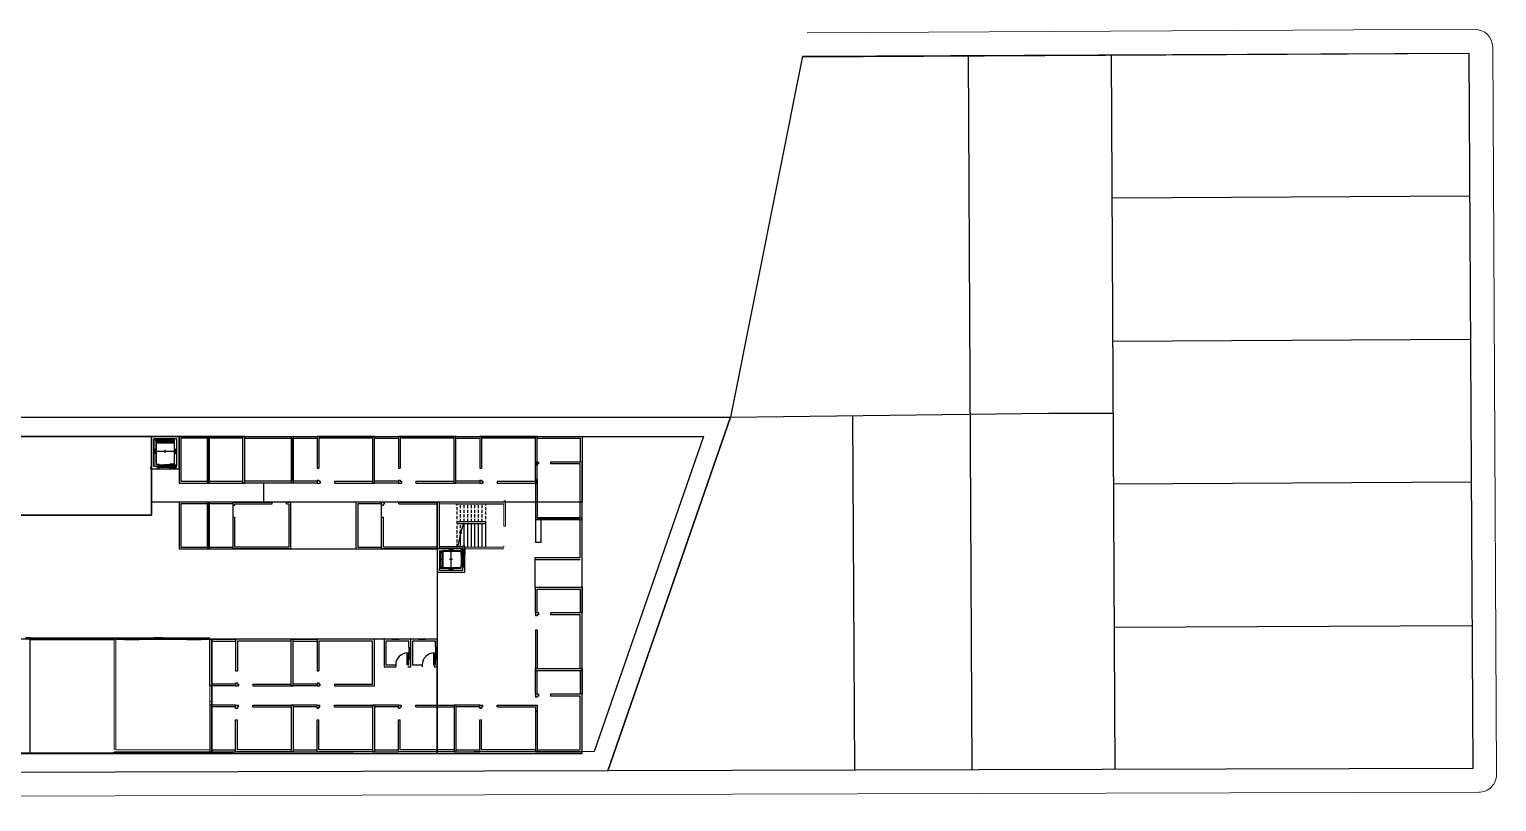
# Model space of a CAD drawing. Header units: centimetres. Extents: x 30244 to 739299, y -139216 to 99734.
# Drawn here: x 727037 to 739299, y 7909 to 14367 of the extents above; entities that cross this region are included whole.
import ezdxf

# ---------------------------------------------------------------- set-up
doc = ezdxf.new("R2010")
doc.units = ezdxf.units.CM
doc.header["$LTSCALE"] = 4
for name, pattern in [('DASHED2', [9.525, 6.35, -3.175]), ('HIDDEN', [9.525, 6.35, -3.175]), ('LTYPE_4', [112.5, 56.25, -56.25]), ('LTYPE_6', [168.75, 112.5, -28.125, 0, -28.125])]:
    doc.linetypes.add(name, pattern=pattern)
for name, color, linetype in [('0.1', 1, 'Continuous'), ('0.2', 2, 'Continuous'), ('0.4', 4, 'Continuous'), ('0.6', 6, 'Continuous'), ('02-CONT', 2, 'Continuous'), ('04', 254, 'Continuous'), ('08', 8, 'Continuous'), ('ALINHAMENTO', 3, 'Continuous'), ('LIMITE-L', 7, 'Continuous')]:
    doc.layers.add(name, color=color, linetype=linetype)
doc.layers.add('P-MEIOFIO', color=171, linetype='Continuous', lineweight=9)

# ---------------------------------------------------------------- blocks, each defined once
blk = doc.blocks.new('1_00e-flat-4')
at = {"color": 1}
blk.add_arc((28, -52), 100, 90, 180, dxfattribs=at)
at = {"layer": '02-CONT'}
blk.add_lwpolyline([(28, -52), (25, -52), (25, 48), (28, 48)], close=True, dxfattribs=at)

msp = doc.modelspace()

# ---------------------------------------------------------------- linework, layer by layer
at = {"color": 1}
msp.add_lwpolyline([(733497.122, 14136.8), (739066.904, 14167.171), (739099.51, 8187.414), (731876.549, 8167.669)], dxfattribs=at)
at = {"color": 1, "ltscale": 0.05}
msp.add_lwpolyline([(730665.919, 10236.654), (730641.758, 10161.166), (730650.949, 10153.357), (730630.928, 10159.756), (730639.027, 10152.621), (730616.265, 10036.413)], dxfattribs=at)
at = {"layer": '0.1', "linetype": 'HIDDEN'}
for p, q in [((730610.939, 10233.241), (730610.939, 10398.241)), ((730640.939, 10248.241), (730640.939, 10398.241)), ((730670.939, 10248.241), (730670.939, 10398.241)), ((730700.939, 10248.241), (730700.939, 10398.241)), ((730730.939, 10248.241), (730730.939, 10398.241)), ((730760.939, 10248.241), (730760.939, 10398.241)), ((730790.939, 10248.241), (730790.939, 10398.241)), ((730820.939, 10248.241), (730820.939, 10398.241)), ((730850.939, 10233.241), (730850.939, 10398.241)), ((730610.939, 10038.241), (730610.939, 10233.241)), ((730640.939, 10156.556), (730640.939, 10233.241))]:
    msp.add_line(p, q, dxfattribs=at)
at = {"layer": '0.1'}
for p, q in [((730850.939, 10248.241), (730610.939, 10248.241)), ((730850.939, 10233.241), (730610.939, 10233.241)), ((731265.939, 10268.566), (731265.939, 10077.391)), ((731310.939, 10268.566), (731310.939, 10077.391)), ((731310.939, 10077.391), (731265.939, 10077.391)), ((730675.939, 9869.774), (730675.939, 10021.774)), ((727833.439, 9279.809), (727953.439, 9279.809)), ((727833.439, 9264.809), (727953.439, 9264.809)), ((728003.439, 9279.809), (728303.439, 9279.809)), ((728303.439, 9264.809), (728003.439, 9264.809)), ((728353.439, 9279.809), (728473.439, 9279.809)), ((728353.439, 9264.809), (728473.439, 9264.809)), ((730208.939, 9202.066), (730208.939, 9102.066)), ((730223.939, 9102.066), (730223.939, 9202.066)), ((730430.939, 9202.066), (730430.939, 9102.066)), ((730445.939, 9102.066), (730445.939, 9202.066))]:
    msp.add_line(p, q, dxfattribs=at)
msp.add_lwpolyline([(728108.926, 10693.42), (728260.926, 10693.42)], dxfattribs=at)
at = {"layer": '0.2'}
for p, q in [((730670.939, 10038.241), (730670.939, 10233.241)), ((730700.939, 10038.241), (730700.939, 10233.241)), ((730730.939, 10038.241), (730730.939, 10233.241)), ((730760.939, 10038.241), (730760.939, 10233.241)), ((730790.939, 10038.241), (730790.939, 10233.241)), ((730820.939, 10038.241), (730820.939, 10233.241)), ((730850.939, 10038.241), (730850.939, 10233.241)), ((730640.939, 10038.241), (730640.939, 10156.556)), ((727833.439, 9273.809), (727953.439, 9273.809)), ((727833.439, 9270.809), (727953.439, 9270.809)), ((728353.439, 9273.809), (728473.439, 9273.809)), ((728353.439, 9270.809), (728473.439, 9270.809))]:
    msp.add_line(p, q, dxfattribs=at)
at = {"layer": '0.2', "linetype": 'DASHED2'}
for p, q in [((730214.939, 9202.066), (730214.939, 9102.066)), ((730217.939, 9102.066), (730217.939, 9202.066)), ((730436.939, 9202.066), (730436.939, 9102.066)), ((730439.939, 9102.066), (730439.939, 9202.066))]:
    msp.add_line(p, q, dxfattribs=at)
at = {"layer": '0.2'}
for points in [[(728003.439, 9269.809), (728078.439, 9269.809), (728078.439, 9274.809), (728003.439, 9274.809)], [(728078.439, 9274.809), (728153.439, 9274.809), (728153.439, 9279.809), (728078.439, 9279.809)], [(728228.439, 9274.809), (728153.439, 9274.809), (728153.439, 9279.809), (728228.439, 9279.809)], [(728303.439, 9269.809), (728228.439, 9269.809), (728228.439, 9274.809), (728303.439, 9274.809)]]:
    msp.add_lwpolyline(points, close=True, dxfattribs=at)
at = {"layer": '0.4'}
for p, q in [((728992.62, 10573.062), (728992.62, 10413.241)), ((728288.426, 10413.241), (728058.426, 10413.241)), ((729219.898, 10023.241), (729765.939, 10023.241)), ((730445.939, 10023.241), (730445.939, 9267.066)), ((731260.685, 9947.391), (731260.685, 9702.066)), ((727044.273, 9279.809), (727745.939, 9279.809)), ((727044.273, 9264.809), (727745.939, 9264.809)), ((729425.939, 9267.066), (728560.939, 9267.066)), ((728560.939, 9267.066), (728560.939, 9238.662)), ((730445.939, 9267.066), (729920.939, 9267.066))]:
    msp.add_line(p, q, dxfattribs=at)
for points in [[(728058.426, 10963.423), (726828.426, 10963.423), (726828.426, 10303.423), (728058.426, 10303.423)], [(728539.898, 10573.133), (728539.898, 10963.42), (728288.426, 10963.42), (728288.426, 10573.133)], [(728524.898, 10588.133), (728524.898, 10948.42), (728303.426, 10948.42), (728303.426, 10588.133)], [(728836.627, 10573.133), (728836.627, 10963.42), (728524.898, 10963.42), (728524.898, 10573.133)], [(728821.627, 10588.133), (728821.627, 10948.42), (728539.898, 10948.42), (728539.898, 10588.133)], [(728821.627, 10573.062), (728821.627, 10963.241), (729241.597, 10963.241), (729241.597, 10573.062)], [(728836.627, 10588.062), (728836.627, 10948.241), (729226.597, 10948.241), (729226.597, 10588.062)], [(728539.898, 10022.954), (728539.898, 10413.241), (728288.426, 10413.241), (728288.426, 10022.954)], [(728524.898, 10037.954), (728524.898, 10398.241), (728303.426, 10398.241), (728303.426, 10037.954)]]:
    msp.add_lwpolyline(points, close=True, dxfattribs=at)
at = {"layer": '0.6'}
for p, q in [((729441.597, 10698.241), (729456.597, 10698.241)), ((730121.597, 10698.241), (730136.597, 10698.241)), ((730801.597, 10698.241), (730816.597, 10698.241)), ((731281.018, 10723.241), (731266.018, 10723.241)), ((731291.018, 10748.241), (731291.018, 10733.241)), ((731391.018, 10748.241), (731391.018, 10733.241)), ((729441.597, 10598.241), (729456.597, 10598.241)), ((729466.597, 10588.241), (729466.597, 10573.241)), ((729586.597, 10588.241), (729586.597, 10573.241)), ((730121.597, 10598.241), (730136.597, 10598.241)), ((730146.597, 10588.241), (730146.597, 10573.241)), ((730266.597, 10588.241), (730266.597, 10573.241)), ((730801.597, 10598.241), (730816.597, 10598.241)), ((730826.597, 10588.241), (730826.597, 10573.241)), ((730946.597, 10588.241), (730946.597, 10573.241)), ((731281.018, 10603.241), (731266.018, 10603.241)), ((728739.898, 10388.241), (728754.898, 10388.241)), ((729066.858, 10398.241), (729066.858, 10413.241)), ((729186.858, 10398.241), (729186.858, 10413.241)), ((729980.939, 10388.241), (729995.939, 10388.241)), ((730005.939, 10398.241), (730005.939, 10413.241)), ((730125.939, 10398.241), (730125.939, 10413.241)), ((728739.898, 10288.241), (728754.898, 10288.241)), ((729980.939, 10288.241), (729995.939, 10288.241)), ((730660.939, 10024.274), (730480.939, 10024.274)), ((731280.939, 9462.066), (731265.939, 9462.066)), ((731290.939, 9487.066), (731290.939, 9472.066)), ((731390.939, 9487.066), (731390.939, 9472.066)), ((731280.939, 9342.066), (731265.939, 9342.066)), ((730430.939, 9202.066), (730445.939, 9202.066)), ((730208.939, 9102.066), (730223.939, 9102.066)), ((730430.939, 9102.066), (730445.939, 9102.066)), ((728760.939, 9002.066), (728775.939, 9002.066)), ((729440.939, 9002.066), (729455.939, 9002.066)), ((730098.939, 9052.066), (730098.939, 9037.066)), ((730320.939, 9052.066), (730320.939, 9037.066)), ((730420.939, 9052.066), (730420.939, 9037.066)), ((728760.939, 8902.066), (728775.939, 8902.066)), ((728785.939, 8892.066), (728785.939, 8877.066)), ((728905.939, 8892.066), (728905.939, 8877.066)), ((729440.939, 8902.066), (729455.939, 8902.066)), ((729465.939, 8892.066), (729465.939, 8877.066)), ((729585.939, 8892.066), (729585.939, 8877.066)), ((728785.939, 8702.066), (728785.939, 8717.066)), ((728905.939, 8702.066), (728905.939, 8717.066)), ((729465.939, 8702.066), (729465.939, 8717.066)), ((729585.939, 8702.066), (729585.939, 8717.066)), ((730145.939, 8702.066), (730145.939, 8717.066)), ((730265.939, 8702.066), (730265.939, 8717.066)), ((730825.939, 8702.066), (730825.939, 8717.066)), ((730945.939, 8702.066), (730945.939, 8717.066)), ((731280.939, 8782.066), (731265.939, 8782.066)), ((731290.939, 8807.066), (731290.939, 8792.066)), ((731390.939, 8807.066), (731390.939, 8792.066)), ((728760.939, 8692.066), (728775.939, 8692.066)), ((728760.939, 8592.066), (728775.939, 8592.066)), ((729440.939, 8692.066), (729455.939, 8692.066)), ((729440.939, 8592.066), (729455.939, 8592.066)), ((730120.939, 8692.066), (730135.939, 8692.066)), ((730120.939, 8592.066), (730135.939, 8592.066)), ((730800.939, 8692.066), (730815.939, 8692.066)), ((730800.939, 8592.066), (730815.939, 8592.066)), ((731280.939, 8662.066), (731265.939, 8662.066))]:
    msp.add_line(p, q, dxfattribs=at)
at = {"layer": '0.6', "lineweight": 9}
for p, q in [((731000.939, 10423.241), (731015.939, 10423.241)), ((731000.939, 10213.241), (731015.939, 10213.241)), ((730660.939, 10049.274), (730675.939, 10049.274)), ((727833.439, 9264.809), (727833.439, 9279.809)), ((727953.439, 9264.809), (727953.439, 9279.809)), ((728003.439, 9264.809), (728003.439, 9279.809)), ((728303.439, 9264.809), (728303.439, 9279.809)), ((728353.439, 9264.809), (728353.439, 9279.809)), ((728473.439, 9264.809), (728473.439, 9279.809)), ((728560.939, 8747.102), (728545.939, 8747.102)), ((728560.939, 8747.102), (728545.939, 8747.102))]:
    msp.add_line(p, q, dxfattribs=at)
at = {"layer": '0.6'}
for points in [[(728050.926, 10713.42), (728058.426, 10713.42), (728058.426, 10943.42)], [(728260.926, 10693.42), (728288.426, 10693.42), (728288.426, 10963.42), (728058.426, 10963.42)], [(728078.426, 10713.42), (728078.426, 10943.42)], [(728268.426, 10943.42), (728078.426, 10943.42), (728078.426, 10713.42), (728108.926, 10713.42)], [(728260.926, 10713.42), (728268.426, 10713.42), (728268.426, 10943.42)], [(729441.597, 10573.241), (729226.597, 10573.241), (729226.597, 10963.241), (729441.597, 10963.241)], [(729441.597, 10588.241), (729241.597, 10588.241), (729241.597, 10948.241), (729441.597, 10948.241)], [(729586.597, 10573.241), (729921.597, 10573.241), (729921.597, 10963.241), (729441.597, 10963.241), (729441.597, 10698.241)], [(729586.597, 10588.241), (729906.597, 10588.241), (729906.597, 10948.241), (729456.597, 10948.241), (729456.597, 10698.241)], [(730121.597, 10573.241), (729906.597, 10573.241), (729906.597, 10963.241), (730121.597, 10963.241)], [(730121.597, 10588.241), (729921.597, 10588.241), (729921.597, 10948.241), (730121.597, 10948.241)], [(730266.597, 10573.241), (730601.597, 10573.241), (730601.597, 10963.241), (730121.597, 10963.241), (730121.597, 10698.241)], [(730266.597, 10588.241), (730586.597, 10588.241), (730586.597, 10948.241), (730136.597, 10948.241), (730136.597, 10698.241)], [(730801.597, 10573.241), (730586.597, 10573.241), (730586.597, 10963.241), (730801.597, 10963.241)], [(730801.597, 10588.241), (730601.597, 10588.241), (730601.597, 10948.241), (730801.597, 10948.241)], [(730946.597, 10573.241), (731281.597, 10573.241), (731281.597, 10963.241), (730801.597, 10963.241), (730801.597, 10698.241)], [(730946.597, 10588.241), (731266.597, 10588.241), (731266.597, 10948.241), (730816.597, 10948.241), (730816.597, 10698.241)], [(731266.018, 10748.241), (731266.018, 10963.241), (731656.018, 10963.241), (731656.018, 10748.241)], [(731281.018, 10748.241), (731281.018, 10948.241), (731641.018, 10948.241), (731641.018, 10748.241)], [(728050.926, 10693.42), (728078.426, 10693.42)], [(728058.426, 10693.42), (728108.926, 10693.42)], [(731291.018, 10748.241), (731266.018, 10748.241), (731266.018, 10723.241)], [(731266.018, 10603.241), (731266.018, 10268.241), (731656.018, 10268.241), (731656.018, 10748.241), (731391.018, 10748.241)], [(731291.018, 10733.241), (731281.018, 10733.241), (731281.018, 10723.241)], [(731281.018, 10603.241), (731281.018, 10283.241), (731641.018, 10283.241), (731641.018, 10733.241), (731391.018, 10733.241)], [(729441.597, 10598.241), (729441.597, 10573.241), (729466.597, 10573.241)], [(729456.597, 10598.241), (729456.597, 10588.241), (729466.597, 10588.241)], [(730121.597, 10598.241), (730121.597, 10573.241), (730146.597, 10573.241)], [(730136.597, 10598.241), (730136.597, 10588.241), (730146.597, 10588.241)], [(730801.597, 10598.241), (730801.597, 10573.241), (730826.597, 10573.241)], [(730816.597, 10598.241), (730816.597, 10588.241), (730826.597, 10588.241)], [(731015.939, 10398.241), (731015.939, 10423.241)], [(728739.898, 10413.241), (728524.898, 10413.241), (728524.898, 10023.241), (728739.898, 10023.241)], [(728739.898, 10398.241), (728539.898, 10398.241), (728539.898, 10038.241), (728739.898, 10038.241)], [(728739.898, 10388.241), (728739.898, 10413.241), (729066.858, 10413.241)], [(729186.858, 10413.241), (729219.898, 10413.241), (729219.898, 10023.241), (728739.898, 10023.241), (728739.898, 10388.241)], [(728754.898, 10388.241), (728754.898, 10398.241), (729066.858, 10398.241)], [(729186.858, 10398.241), (729204.898, 10398.241), (729204.898, 10038.241), (728754.898, 10038.241), (728754.898, 10288.241)], [(729980.939, 10413.241), (729765.939, 10413.241), (729765.939, 10023.241), (729980.939, 10023.241)], [(729980.939, 10398.241), (729780.939, 10398.241), (729780.939, 10038.241), (729980.939, 10038.241)], [(729980.939, 10388.241), (729980.939, 10413.241), (730005.939, 10413.241)], [(730125.939, 10413.241), (730460.939, 10413.241), (730460.939, 10023.241), (729980.939, 10023.241), (729980.939, 10388.241)], [(729995.939, 10388.241), (729995.939, 10398.241), (730005.939, 10398.241)], [(730125.939, 10398.241), (730445.939, 10398.241), (730445.939, 10038.241), (729995.939, 10038.241), (729995.939, 10288.241)], [(730598.939, 10398.241), (731000.939, 10398.241)], [(731655.888, 9844.529), (731655.888, 10283.241), (731265.939, 10283.866)], [(731265.939, 10283.542), (731265.939, 10268.542)], [(731640.888, 9947.09), (731640.888, 10268.265), (731265.939, 10268.866)], [(731437.939, 10268.542), (731265.939, 10268.542)], [(731480.939, 10283.542), (731280.939, 10283.542)], [(731655.888, 10283.241), (731495.939, 10283.542)], [(731655.888, 8327.066), (731655.888, 10055.436), (731653.888, 10055.436)], [(730660.939, 10039.274), (730460.939, 10039.274)], [(730660.939, 10021.774), (730660.939, 10024.274), (730460.939, 10024.274)], [(730500.539, 10024.274), (730505.539, 10024.274)], [(730675.939, 10021.774), (730675.939, 10039.274)], [(731640.864, 9932.09), (731260.661, 9932.391)], [(731640.888, 9947.09), (731260.685, 9947.391)], [(730445.939, 9829.274), (730675.939, 9829.274), (730675.939, 9869.774)], [(730460.939, 9863.874), (730460.939, 9844.274), (730660.939, 9844.274), (730660.939, 9869.774)], [(731265.939, 9487.066), (731265.939, 9702.066), (731655.939, 9702.066), (731655.939, 9487.066)], [(731280.939, 9487.066), (731280.939, 9687.066), (731640.939, 9687.066), (731640.939, 9487.066)], [(731290.939, 9487.066), (731265.939, 9487.066), (731265.939, 9462.066)], [(731265.939, 9342.066), (731265.939, 9007.066), (731655.939, 9007.066), (731655.939, 9487.066), (731390.939, 9487.066)], [(731290.939, 9472.066), (731280.939, 9472.066), (731280.939, 9462.066)], [(731280.939, 9342.066), (731280.939, 9022.066), (731640.939, 9022.066), (731640.939, 9472.066), (731390.939, 9472.066)], [(725881.84, 8314.132), (727044.742, 8314.132), (727044.273, 9279.809), (727004.273, 9279.809)], [(728760.939, 8877.066), (728545.939, 8877.066), (728545.939, 9267.066), (728760.939, 9267.066)], [(728760.939, 8892.066), (728560.939, 8892.066), (728560.939, 9252.066), (728760.939, 9252.066)], [(728905.939, 8877.066), (729240.939, 8877.066), (729240.939, 9267.066), (728760.939, 9267.066), (728760.939, 9002.066)], [(728905.939, 8892.066), (729225.939, 8892.066), (729225.939, 9252.066), (728775.939, 9252.066), (728775.939, 9002.066)], [(729440.939, 8877.066), (729225.939, 8877.066), (729225.939, 9267.066), (729440.939, 9267.066)], [(729440.939, 8892.066), (729240.939, 8892.066), (729240.939, 9252.066), (729440.939, 9252.066)], [(729585.939, 8877.066), (729920.939, 8877.066), (729920.939, 9267.066), (729440.939, 9267.066), (729440.939, 9002.066)], [(729585.939, 8892.066), (729905.939, 8892.066), (729905.939, 9252.066), (729455.939, 9252.066), (729455.939, 9002.066)], [(730223.939, 9267.066), (730001.939, 9267.066), (730001.939, 9037.066), (730098.939, 9037.066)], [(730223.939, 9202.066), (730223.939, 9267.066), (730001.939, 9267.066)], [(730208.939, 9202.066), (730208.939, 9252.066), (730016.939, 9252.066), (730016.939, 9052.066), (730098.939, 9052.066)], [(730065.786, 9267.066), (730127.286, 9267.066)], [(730445.939, 9202.066), (730445.939, 9267.066), (730223.939, 9267.066)], [(730430.939, 9202.066), (730430.939, 9252.066), (730238.939, 9252.066), (730238.939, 9052.066), (730320.939, 9052.066)], [(730287.786, 9267.066), (730349.286, 9267.066)], [(730198.939, 9052.066), (730208.939, 9052.066), (730208.939, 9102.066)], [(730198.939, 9037.066), (730223.939, 9037.066), (730223.939, 9102.066)], [(730420.939, 9052.066), (730430.939, 9052.066), (730430.939, 9102.066)], [(730420.939, 9037.066), (730445.939, 9037.066), (730445.939, 9102.066)], [(731265.939, 9022.367), (731265.939, 9007.367)], [(731265.939, 8807.066), (731265.939, 9022.066), (731655.939, 9022.066), (731655.939, 8807.066)], [(731280.939, 8807.066), (731280.939, 9007.066), (731640.939, 9007.066), (731640.939, 8807.066)], [(728760.939, 8902.066), (728760.939, 8877.066), (728785.939, 8877.066)], [(728775.939, 8902.066), (728775.939, 8892.066), (728785.939, 8892.066)], [(729440.939, 8902.066), (729440.939, 8877.066), (729465.939, 8877.066)], [(729455.939, 8902.066), (729455.939, 8892.066), (729465.939, 8892.066)], [(728760.939, 8717.066), (728545.939, 8717.066), (728545.939, 8327.066), (728760.939, 8327.066)], [(728760.939, 8692.066), (728760.939, 8717.066), (728785.939, 8717.066)], [(728905.939, 8717.066), (729240.939, 8717.066), (729240.939, 8327.066), (728760.939, 8327.066), (728760.939, 8592.066)], [(729440.939, 8717.066), (729225.939, 8717.066), (729225.939, 8327.066), (729440.939, 8327.066)], [(729440.939, 8692.066), (729440.939, 8717.066), (729465.939, 8717.066)], [(729585.939, 8717.066), (729920.939, 8717.066), (729920.939, 8327.066), (729440.939, 8327.066), (729440.939, 8592.066)], [(730120.939, 8717.066), (729905.939, 8717.066), (729905.939, 8327.066), (730120.939, 8327.066)], [(730120.939, 8692.066), (730120.939, 8717.066), (730145.939, 8717.066)], [(730265.939, 8717.066), (730600.939, 8717.066), (730600.939, 8327.066), (730120.939, 8327.066), (730120.939, 8592.066)], [(730800.939, 8717.066), (730585.939, 8717.066), (730585.939, 8327.066), (730800.939, 8327.066)], [(730800.939, 8692.066), (730800.939, 8717.066), (730825.939, 8717.066)], [(730945.939, 8717.066), (731280.939, 8717.066), (731280.939, 8327.066), (730800.939, 8327.066), (730800.939, 8592.066)], [(731290.939, 8807.066), (731265.939, 8807.066), (731265.939, 8782.066)], [(731265.939, 8662.066), (731265.939, 8327.066), (731655.939, 8327.066), (731655.939, 8807.066), (731390.939, 8807.066)], [(731290.939, 8792.066), (731280.939, 8792.066), (731280.939, 8782.066)], [(731280.939, 8662.066), (731280.939, 8342.066), (731640.939, 8342.066), (731640.939, 8792.066), (731390.939, 8792.066)], [(728760.939, 8702.066), (728560.939, 8702.066), (728560.939, 8342.066), (728760.939, 8342.066)], [(728775.939, 8692.066), (728775.939, 8702.066), (728785.939, 8702.066)], [(728905.939, 8702.066), (729225.939, 8702.066), (729225.939, 8342.066), (728775.939, 8342.066), (728775.939, 8592.066)], [(729440.939, 8702.066), (729240.939, 8702.066), (729240.939, 8342.066), (729440.939, 8342.066)], [(729455.939, 8692.066), (729455.939, 8702.066), (729465.939, 8702.066)], [(729585.939, 8702.066), (729905.939, 8702.066), (729905.939, 8342.066), (729455.939, 8342.066), (729455.939, 8592.066)], [(730120.939, 8702.066), (729920.939, 8702.066), (729920.939, 8342.066), (730120.939, 8342.066)], [(730135.939, 8692.066), (730135.939, 8702.066), (730145.939, 8702.066)], [(730265.939, 8702.066), (730585.939, 8702.066), (730585.939, 8342.066), (730135.939, 8342.066), (730135.939, 8592.066)], [(730800.939, 8702.066), (730600.939, 8702.066), (730600.939, 8342.066), (730800.939, 8342.066)], [(730815.939, 8692.066), (730815.939, 8702.066), (730825.939, 8702.066)], [(730945.939, 8702.066), (731265.939, 8702.066), (731265.939, 8342.066), (730815.939, 8342.066), (730815.939, 8592.066)]]:
    msp.add_lwpolyline(points, dxfattribs=at)
at = {"layer": '0.6', "lineweight": 9}
for points in [[(730598.939, 10413.241), (730445.939, 10413.241), (730445.939, 10023.241), (731000.939, 10023.241)], [(730598.939, 10398.241), (730460.939, 10398.241), (730460.939, 10038.241), (731000.939, 10038.241), (731000.939, 10048.241)], [(731000.939, 10413.241), (730613.939, 10413.241)], [(731000.939, 10213.241), (731000.939, 10398.241)], [(731015.939, 10213.241), (731015.939, 10413.241)], [(730480.939, 10024.274), (730660.939, 10024.274)], [(730675.939, 10024.274), (730675.939, 10049.274)], [(727760.939, 9279.809), (727745.939, 9279.809)], [(727745.939, 9279.809), (727745.939, 8342.104)], [(727833.439, 9279.809), (727745.939, 9279.809)], [(727760.939, 8342.104), (727760.939, 9264.809)], [(727833.439, 9264.809), (727760.939, 9264.809), (727760.939, 8342.104), (728545.939, 8342.104), (728545.939, 8747.102)], [(728003.439, 9279.809), (727953.439, 9279.809)], [(728003.439, 9264.809), (727953.439, 9264.809)], [(728353.439, 9279.809), (728303.439, 9279.809)], [(728353.439, 9264.809), (728303.439, 9264.809)], [(728545.939, 9279.809), (728473.439, 9279.809)], [(728545.939, 8747.102), (728545.939, 9264.809), (728473.439, 9264.809)], [(728560.939, 8747.102), (728560.939, 8877.066)], [(728560.939, 8717.104), (728560.939, 8746.104), (728560.939, 8747.102)], [(728560.939, 8327.104), (728560.939, 8702.104)], [(727745.939, 8327.104), (728560.939, 8327.104)], [(728545.939, 8327.104), (728560.939, 8327.104)]]:
    msp.add_lwpolyline(points, dxfattribs=at)
at = {"layer": '04'}
for points in [[(733498.095, 14141.672), (739066.904, 14167.171), (739099.51, 8187.414), (731870.285, 8167.652), (732895.307, 11123.42)], [(733498.095, 14141.672), (732895.307, 11123.42), (735554.943, 11158.054), (736093.328, 11158.054)], [(734883.901, 14148.018), (734913.624, 8175.971)], [(736076.978, 14153.48), (736109.587, 8179.241)], [(739073.425, 12971.219), (736083.52, 12954.899)], [(736090.041, 11758.965), (739079.946, 11775.268)], [(733935.024, 8173.296), (733918.852, 11139.293)], [(728058.426, 10943.42), (728058.426, 10713.42)], [(739086.467, 10579.317), (736096.576, 10562.997)], [(736103.097, 9367.063), (739092.989, 9383.366)]]:
    msp.add_lwpolyline(points, dxfattribs=at)
at = {"layer": '08', "color": 253, "linetype": 'LTYPE_6'}
for p, q in [((728089.149, 10927.42), (728252.325, 10927.42)), ((728173.426, 10938.473), (728173.426, 10915.537)), ((728078.426, 10838.42), (728267.455, 10838.42)), ((728173.426, 10825.628), (728173.426, 10850.858)), ((730465.885, 9934.274), (730488.821, 9934.274)), ((730476.939, 9854.997), (730476.939, 10008.173)), ((730573.784, 9934.274), (730548.554, 9934.274)), ((730560.993, 9844.274), (730560.993, 10023.303))]:
    msp.add_line(p, q, dxfattribs=at)
at = {"layer": '08', "color": 253}
for p, q in [((728093.026, 10920.17), (728093.026, 10943.42)), ((728098.026, 10920.17), (728093.026, 10920.17)), ((728095.426, 10913.42), (728095.426, 10728.42)), ((728251.426, 10913.42), (728095.426, 10913.42)), ((728098.026, 10930.67), (728098.026, 10943.42)), ((728098.426, 10930.27), (728098.026, 10930.67)), ((728098.026, 10930.67), (728098.026, 10924.17)), ((728098.426, 10924.57), (728098.026, 10924.17)), ((728098.026, 10924.17), (728098.026, 10920.17)), ((728098.426, 10930.27), (728098.426, 10927.62)), ((728099.726, 10927.62), (728098.426, 10927.62)), ((728098.426, 10927.22), (728098.426, 10924.57)), ((728099.726, 10927.22), (728098.426, 10927.22)), ((728099.726, 10927.62), (728099.926, 10927.82)), ((728099.926, 10927.02), (728099.726, 10927.22)), ((728103.426, 10927.82), (728099.926, 10927.82)), ((728103.426, 10927.02), (728099.926, 10927.02)), ((728103.426, 10927.82), (728103.426, 10927.02)), ((728105.426, 10936.42), (728236.426, 10936.42)), ((728105.426, 10918.42), (728105.426, 10936.42)), ((728236.426, 10918.42), (728105.426, 10918.42)), ((728236.426, 10936.42), (728236.426, 10918.42)), ((728238.426, 10927.82), (728241.926, 10927.82)), ((728238.426, 10927.02), (728238.426, 10927.82)), ((728238.426, 10927.02), (728241.926, 10927.02)), ((728241.926, 10927.82), (728242.126, 10927.62)), ((728242.126, 10927.22), (728241.926, 10927.02)), ((728242.126, 10927.62), (728243.426, 10927.62)), ((728242.126, 10927.22), (728243.426, 10927.22)), ((728243.426, 10930.27), (728243.826, 10930.67)), ((728243.426, 10927.62), (728243.426, 10930.27)), ((728243.426, 10924.57), (728243.426, 10927.22)), ((728243.426, 10924.57), (728243.826, 10924.17)), ((728243.826, 10930.67), (728243.826, 10943.42)), ((728243.826, 10924.17), (728243.826, 10930.67)), ((728243.826, 10924.17), (728243.826, 10920.17)), ((728243.826, 10920.17), (728248.826, 10920.17)), ((728248.826, 10920.17), (728248.826, 10943.42)), ((728251.426, 10728.42), (728251.426, 10913.42)), ((728083.426, 10846.92), (728078.426, 10846.92)), ((728083.426, 10829.92), (728078.426, 10829.92)), ((728083.426, 10842.92), (728083.426, 10846.92)), ((728083.426, 10842.92), (728083.876, 10842.92)), ((728083.426, 10842.92), (728083.426, 10838.42)), ((728083.426, 10838.42), (728083.426, 10833.92)), ((728083.426, 10833.92), (728083.876, 10833.92)), ((728083.426, 10833.92), (728083.426, 10829.92)), ((728084.243, 10842.57), (728083.876, 10842.92)), ((728084.243, 10834.269), (728083.876, 10833.92)), ((728084.408, 10839.219), (728084.243, 10842.57)), ((728084.408, 10837.62), (728084.243, 10834.269)), ((728084.776, 10838.87), (728084.408, 10839.219)), ((728084.408, 10837.62), (728084.776, 10837.97)), ((728086.376, 10838.87), (728084.776, 10838.87)), ((728086.376, 10837.97), (728084.776, 10837.97)), ((728086.376, 10838.87), (728086.726, 10839.22)), ((728086.376, 10837.97), (728086.726, 10837.62)), ((728090.926, 10839.22), (728086.726, 10839.22)), ((728090.926, 10837.62), (728086.726, 10837.62)), ((728086.926, 10854.02), (728086.926, 10845.92)), ((728092.326, 10854.02), (728086.926, 10854.02)), ((728092.926, 10853.42), (728086.926, 10853.42)), ((728086.926, 10845.92), (728092.926, 10845.92)), ((728086.926, 10830.92), (728092.926, 10830.92)), ((728086.926, 10822.82), (728086.926, 10830.92)), ((728092.926, 10823.42), (728086.926, 10823.42)), ((728092.326, 10822.82), (728086.926, 10822.82)), ((728090.926, 10838.42), (728090.926, 10839.22)), ((728090.926, 10838.42), (728090.926, 10837.62)), ((728092.326, 10859.42), (728092.326, 10854.02)), ((728092.926, 10859.42), (728092.326, 10859.42)), ((728092.326, 10817.42), (728092.326, 10822.82)), ((728092.926, 10817.42), (728092.326, 10817.42)), ((728092.926, 10859.42), (728092.926, 10853.42)), ((728092.926, 10853.42), (728095.426, 10853.42)), ((728092.926, 10845.92), (728095.426, 10845.92)), ((728092.926, 10830.92), (728095.426, 10830.92)), ((728092.926, 10817.42), (728092.926, 10823.42)), ((728092.926, 10823.42), (728095.426, 10823.42)), ((728098.426, 10910.42), (728248.426, 10910.42)), ((728098.426, 10730.42), (728098.426, 10910.42)), ((728219.36, 10910.42), (728219.36, 10910.42)), ((728248.426, 10910.42), (728248.426, 10730.42)), ((728253.926, 10853.42), (728251.426, 10853.42)), ((728253.926, 10845.92), (728251.426, 10845.92)), ((728253.926, 10830.92), (728251.426, 10830.92)), ((728253.926, 10823.42), (728251.426, 10823.42)), ((728253.926, 10859.42), (728254.526, 10859.42)), ((728253.926, 10859.42), (728253.926, 10853.42)), ((728253.926, 10853.42), (728259.926, 10853.42)), ((728259.926, 10845.92), (728253.926, 10845.92)), ((728259.926, 10830.92), (728253.926, 10830.92)), ((728253.926, 10823.42), (728259.926, 10823.42)), ((728253.926, 10817.42), (728253.926, 10823.42)), ((728253.926, 10817.42), (728254.526, 10817.42)), ((728254.526, 10859.42), (728254.526, 10854.02)), ((728254.526, 10854.02), (728259.926, 10854.02)), ((728254.526, 10822.82), (728259.926, 10822.82)), ((728254.526, 10817.42), (728254.526, 10822.82)), ((728255.926, 10839.22), (728260.126, 10839.22)), ((728255.926, 10838.42), (728255.926, 10839.22)), ((728255.926, 10838.42), (728255.926, 10837.62)), ((728255.926, 10837.62), (728260.126, 10837.62)), ((728259.926, 10854.02), (728259.926, 10845.92)), ((728259.926, 10822.82), (728259.926, 10830.92)), ((728260.476, 10838.87), (728260.126, 10839.22)), ((728260.476, 10837.97), (728260.126, 10837.62)), ((728260.476, 10838.87), (728262.076, 10838.87)), ((728260.476, 10837.97), (728262.076, 10837.97)), ((728262.443, 10839.219), (728262.076, 10838.87)), ((728262.076, 10837.97), (728262.443, 10837.62)), ((728262.443, 10839.219), (728262.608, 10842.57)), ((728262.443, 10837.62), (728262.608, 10834.269)), ((728262.608, 10842.57), (728262.976, 10842.92)), ((728262.608, 10834.269), (728262.976, 10833.92)), ((728263.426, 10842.92), (728262.976, 10842.92)), ((728263.426, 10833.92), (728262.976, 10833.92)), ((728263.426, 10842.92), (728263.426, 10846.92)), ((728263.426, 10846.92), (728268.426, 10846.92)), ((728263.426, 10838.42), (728263.426, 10842.92)), ((728263.426, 10833.92), (728263.426, 10838.42)), ((728263.426, 10833.92), (728263.426, 10829.92)), ((728263.426, 10829.92), (728268.426, 10829.92)), ((728049.426, 10704.42), (728049.426, 10704.22)), ((728049.426, 10704.22), (728050.726, 10704.22)), ((728050.726, 10704.22), (728050.726, 10698.62)), ((728050.926, 10713.42), (728050.926, 10704.42)), ((728050.926, 10713.42), (728050.926, 10698.42)), ((728050.926, 10693.42), (728050.926, 10704.42)), ((728095.426, 10728.42), (728120.726, 10728.42)), ((728098.426, 10730.42), (728120.926, 10730.42)), ((728108.926, 10713.42), (728117.926, 10713.42)), ((728108.926, 10704.42), (728108.926, 10713.42)), ((728108.926, 10698.42), (728108.926, 10713.42)), ((728108.926, 10704.42), (728110.426, 10704.42)), ((728108.926, 10693.42), (728108.926, 10704.42)), ((728109.126, 10704.22), (728109.126, 10698.62)), ((728110.426, 10704.22), (728109.126, 10704.22)), ((728110.426, 10704.42), (728110.426, 10704.22)), ((728117.926, 10716.62), (728119.226, 10716.62)), ((728117.926, 10716.42), (728117.926, 10716.62)), ((728117.926, 10716.42), (728258.426, 10716.42)), ((728117.926, 10713.42), (728260.926, 10713.42)), ((728117.926, 10713.42), (728117.926, 10713.22)), ((728117.926, 10713.22), (728119.226, 10713.22)), ((728119.226, 10721.12), (728120.726, 10721.12)), ((728119.226, 10716.62), (728119.226, 10721.12)), ((728119.226, 10713.22), (728119.226, 10708.72)), ((728119.226, 10708.72), (728120.726, 10708.72)), ((728119.426, 10720.92), (728119.426, 10716.42)), ((728120.926, 10720.92), (728119.426, 10720.92)), ((728119.426, 10708.92), (728119.426, 10713.42)), ((728120.926, 10708.92), (728119.426, 10708.92)), ((728119.726, 10720.42), (728167.926, 10720.42)), ((728119.726, 10716.42), (728119.726, 10720.42)), ((728119.726, 10713.42), (728119.726, 10709.42)), ((728119.726, 10709.42), (728167.926, 10709.42)), ((728119.926, 10720.22), (728119.926, 10716.62)), ((728167.726, 10720.22), (728119.926, 10720.22)), ((728119.926, 10716.62), (728121.226, 10716.62)), ((728119.926, 10713.22), (728121.226, 10713.22)), ((728119.926, 10709.62), (728119.926, 10713.22)), ((728167.726, 10709.62), (728119.926, 10709.62)), ((728120.726, 10728.42), (728120.726, 10725.42)), ((728120.726, 10721.12), (728120.726, 10725.42)), ((728120.726, 10708.72), (728120.726, 10698.62)), ((728120.926, 10725.42), (728120.926, 10730.42)), ((728120.926, 10720.92), (728120.926, 10725.42)), ((728120.926, 10725.42), (728258.426, 10725.42)), ((728120.926, 10698.42), (728120.926, 10708.92)), ((728260.926, 10704.42), (728120.926, 10704.42)), ((728121.226, 10716.62), (728121.226, 10716.42)), ((728121.226, 10713.22), (728121.226, 10713.42)), ((728165.926, 10724.92), (728212.926, 10724.92)), ((728165.926, 10724.92), (728165.926, 10720.92)), ((728165.926, 10720.92), (728167.426, 10720.92)), ((728165.926, 10708.92), (728167.426, 10708.92)), ((728165.926, 10704.92), (728165.926, 10708.92)), ((728165.926, 10704.92), (728212.926, 10704.92)), ((728212.726, 10724.72), (728166.126, 10724.72)), ((728166.126, 10721.12), (728166.126, 10724.72)), ((728167.426, 10721.12), (728166.126, 10721.12)), ((728166.126, 10708.72), (728166.126, 10705.12)), ((728167.426, 10708.72), (728166.126, 10708.72)), ((728212.726, 10705.12), (728166.126, 10705.12)), ((728166.426, 10716.62), (728167.726, 10716.62)), ((728166.426, 10716.42), (728166.426, 10716.62)), ((728166.426, 10713.42), (728166.426, 10713.22)), ((728166.426, 10713.22), (728167.726, 10713.22)), ((728167.426, 10720.92), (728167.426, 10721.12)), ((728167.426, 10708.92), (728167.426, 10708.72)), ((728167.726, 10716.62), (728167.726, 10720.22)), ((728167.726, 10713.22), (728167.726, 10709.62)), ((728167.926, 10720.42), (728167.926, 10716.42)), ((728167.926, 10718.92), (728258.426, 10718.92)), ((728258.426, 10717.92), (728167.926, 10717.92)), ((728167.926, 10709.42), (728167.926, 10713.42)), ((728167.926, 10711.92), (728260.926, 10711.92)), ((728260.926, 10710.92), (728167.926, 10710.92)), ((728248.426, 10730.42), (728210.926, 10730.42)), ((728210.926, 10725.42), (728210.926, 10730.42)), ((728210.926, 10704.42), (728210.926, 10698.42)), ((728210.926, 10698.42), (728260.926, 10698.42)), ((728211.126, 10728.42), (728251.426, 10728.42)), ((728211.126, 10725.62), (728211.126, 10728.42)), ((728212.426, 10725.62), (728211.126, 10725.62)), ((728211.126, 10698.62), (728211.126, 10704.22)), ((728211.126, 10704.22), (728212.426, 10704.22)), ((728260.726, 10698.62), (728211.126, 10698.62)), ((728211.426, 10721.12), (728212.726, 10721.12)), ((728211.426, 10720.92), (728211.426, 10721.12)), ((728212.926, 10720.92), (728211.426, 10720.92)), ((728211.426, 10708.92), (728211.426, 10708.72)), ((728212.926, 10708.92), (728211.426, 10708.92)), ((728211.426, 10708.72), (728212.726, 10708.72)), ((728212.426, 10725.42), (728212.426, 10725.62)), ((728212.426, 10704.22), (728212.426, 10704.42)), ((728212.726, 10721.12), (728212.726, 10724.72)), ((728212.726, 10708.72), (728212.726, 10705.12)), ((728212.926, 10724.92), (728212.926, 10720.92)), ((728258.426, 10723.42), (728212.926, 10723.42)), ((728212.926, 10722.42), (728258.426, 10722.42)), ((728212.926, 10704.92), (728212.926, 10708.92)), ((728212.926, 10707.42), (728260.926, 10707.42)), ((728260.926, 10706.42), (728212.926, 10706.42)), ((728258.426, 10725.42), (728258.426, 10716.42)), ((728259.426, 10704.42), (728259.426, 10704.22)), ((728259.426, 10704.22), (728260.726, 10704.22)), ((728260.726, 10704.22), (728260.726, 10698.62)), ((728260.926, 10713.42), (728260.926, 10704.42)), ((728260.926, 10713.42), (728260.926, 10698.42)), ((728260.926, 10693.42), (728260.926, 10704.42)), ((730484.189, 10004.674), (730460.939, 10004.674)), ((730473.689, 9999.674), (730460.939, 9999.674)), ((730467.939, 9992.274), (730485.939, 9992.274)), ((730467.939, 9871.274), (730467.939, 9992.274)), ((730474.089, 9999.274), (730473.689, 9999.674)), ((730480.189, 9999.674), (730473.689, 9999.674)), ((730476.739, 9999.274), (730474.089, 9999.274)), ((730476.539, 9997.774), (730476.739, 9997.974)), ((730476.539, 9994.274), (730476.539, 9997.774)), ((730477.339, 9994.274), (730476.539, 9994.274)), ((730476.739, 9997.974), (730476.739, 9999.274)), ((730479.789, 9999.274), (730477.139, 9999.274)), ((730477.139, 9997.974), (730477.139, 9999.274)), ((730477.139, 9997.974), (730477.339, 9997.774)), ((730477.339, 9994.274), (730477.339, 9997.774)), ((730479.789, 9999.274), (730480.189, 9999.674)), ((730480.189, 9999.674), (730484.189, 9999.674)), ((730484.189, 9999.674), (730484.189, 10004.674)), ((730485.939, 9992.274), (730485.939, 9871.274)), ((730490.939, 10007.274), (730490.939, 9861.274)), ((730645.939, 10007.274), (730490.939, 10007.274)), ((730493.939, 10004.274), (730643.939, 10004.274)), ((730493.939, 9864.274), (730493.939, 10004.274)), ((730493.939, 9980.208), (730493.939, 9980.208)), ((730539.993, 10010.374), (730545.393, 10010.374)), ((730539.993, 10009.774), (730539.993, 10010.374)), ((730539.993, 10009.774), (730545.993, 10009.774)), ((730545.393, 10015.774), (730553.493, 10015.774)), ((730545.393, 10010.374), (730545.393, 10015.774)), ((730545.993, 10009.774), (730545.993, 10015.774)), ((730545.993, 10009.774), (730545.993, 10007.274)), ((730552.493, 10019.274), (730552.493, 10024.274)), ((730556.493, 10019.274), (730552.493, 10019.274)), ((730553.493, 10015.774), (730553.493, 10009.774)), ((730553.493, 10009.774), (730553.493, 10007.274)), ((730556.493, 10019.274), (730556.493, 10018.824)), ((730560.993, 10019.274), (730556.493, 10019.274)), ((730556.842, 10018.456), (730556.493, 10018.824)), ((730560.193, 10018.291), (730556.842, 10018.456)), ((730560.193, 10018.291), (730560.543, 10017.924)), ((730560.543, 10016.324), (730560.193, 10015.974)), ((730560.193, 10011.774), (730560.193, 10015.974)), ((730560.993, 10011.774), (730560.193, 10011.774)), ((730560.543, 10016.324), (730560.543, 10017.924)), ((730565.493, 10019.274), (730560.993, 10019.274)), ((730560.993, 10011.774), (730561.793, 10011.774)), ((730561.443, 10017.924), (730561.792, 10018.291)), ((730561.443, 10016.324), (730561.443, 10017.924)), ((730561.443, 10016.324), (730561.793, 10015.974)), ((730561.792, 10018.291), (730565.143, 10018.456)), ((730561.793, 10011.774), (730561.793, 10015.974)), ((730565.143, 10018.456), (730565.493, 10018.824)), ((730565.493, 10019.274), (730565.493, 10018.824)), ((730565.493, 10019.274), (730569.493, 10019.274)), ((730568.493, 10015.774), (730568.493, 10009.774)), ((730576.593, 10015.774), (730568.493, 10015.774)), ((730568.493, 10009.774), (730568.493, 10007.274)), ((730569.493, 10019.274), (730569.493, 10024.274)), ((730575.993, 10009.774), (730575.993, 10015.774)), ((730581.993, 10009.774), (730575.993, 10009.774)), ((730575.993, 10009.774), (730575.993, 10007.274)), ((730576.593, 10010.374), (730576.593, 10015.774)), ((730581.993, 10010.374), (730576.593, 10010.374)), ((730581.993, 10009.774), (730581.993, 10010.374)), ((730643.939, 10004.274), (730643.939, 9971.774)), ((730648.939, 9971.774), (730643.939, 9971.774)), ((730645.939, 9971.974), (730645.939, 10007.274)), ((730648.739, 9971.974), (730645.939, 9971.974)), ((730648.739, 9973.274), (730648.739, 9971.974)), ((730648.939, 9973.274), (730648.739, 9973.274)), ((730648.939, 10019.274), (730657.939, 10019.274)), ((730648.939, 9881.774), (730648.939, 10019.274)), ((730649.439, 9973.774), (730653.439, 9973.774)), ((730649.439, 9926.774), (730649.439, 9973.774)), ((730649.639, 9973.574), (730649.639, 9926.974)), ((730653.239, 9973.574), (730649.639, 9973.574)), ((730650.939, 10019.274), (730650.939, 9973.774)), ((730651.939, 9973.774), (730651.939, 10019.274)), ((730653.239, 9972.274), (730653.239, 9973.574)), ((730653.439, 9972.274), (730653.239, 9972.274)), ((730653.439, 9973.774), (730653.439, 9972.274)), ((730655.439, 9928.774), (730655.439, 10019.274)), ((730656.439, 10019.274), (730656.439, 9928.774)), ((730657.939, 9878.774), (730657.939, 10019.274)), ((730660.939, 10021.774), (730669.939, 10021.774)), ((730660.939, 9878.774), (730660.939, 10021.774)), ((730660.939, 10021.774), (730675.939, 10021.774)), ((730662.439, 9928.774), (730662.439, 10021.774)), ((730663.439, 10021.774), (730663.439, 9928.774)), ((730665.439, 9973.774), (730665.439, 9972.274)), ((730669.439, 9973.774), (730665.439, 9973.774)), ((730665.439, 9972.274), (730665.639, 9972.274)), ((730665.639, 9973.574), (730669.239, 9973.574)), ((730665.639, 9972.274), (730665.639, 9973.574)), ((730666.939, 9973.774), (730666.939, 10021.774)), ((730667.939, 10021.774), (730667.939, 9973.774)), ((730669.239, 9973.574), (730669.239, 9926.974)), ((730669.439, 9926.774), (730669.439, 9973.774)), ((730675.939, 10021.774), (730669.939, 10021.774)), ((730669.939, 10021.774), (730669.939, 9881.774)), ((730669.939, 10020.274), (730670.139, 10020.274)), ((730670.139, 9973.274), (730669.939, 9973.274)), ((730669.939, 9971.774), (730675.939, 9971.774)), ((730670.139, 10021.574), (730675.739, 10021.574)), ((730670.139, 10020.274), (730670.139, 10021.574)), ((730670.139, 9971.974), (730670.139, 9973.274)), ((730675.739, 9971.974), (730670.139, 9971.974)), ((730675.739, 10021.574), (730675.739, 9971.974)), ((730675.939, 9971.774), (730675.939, 10021.774)), ((730473.689, 9863.874), (730460.939, 9863.874)), ((730484.189, 9858.874), (730460.939, 9858.874)), ((730485.939, 9871.274), (730467.939, 9871.274)), ((730474.089, 9864.274), (730473.689, 9863.874)), ((730473.689, 9863.874), (730480.189, 9863.874)), ((730474.089, 9864.274), (730476.739, 9864.274)), ((730476.539, 9869.274), (730476.539, 9865.774)), ((730476.539, 9869.274), (730477.339, 9869.274)), ((730476.739, 9865.574), (730476.539, 9865.774)), ((730476.739, 9865.574), (730476.739, 9864.274)), ((730477.339, 9865.774), (730477.139, 9865.574)), ((730477.139, 9865.574), (730477.139, 9864.274)), ((730477.139, 9864.274), (730479.789, 9864.274)), ((730477.339, 9869.274), (730477.339, 9865.774)), ((730479.789, 9864.274), (730480.189, 9863.874)), ((730480.189, 9863.874), (730484.189, 9863.874)), ((730484.189, 9863.874), (730484.189, 9858.874)), ((730490.939, 9861.274), (730645.939, 9861.274)), ((730643.939, 9864.274), (730493.939, 9864.274)), ((730539.993, 9858.774), (730539.993, 9858.174)), ((730539.993, 9858.774), (730545.993, 9858.774)), ((730539.993, 9858.174), (730545.393, 9858.174)), ((730545.393, 9858.174), (730545.393, 9852.774)), ((730545.393, 9852.774), (730553.493, 9852.774)), ((730545.993, 9858.774), (730545.993, 9861.274)), ((730545.993, 9858.774), (730545.993, 9852.774)), ((730552.493, 9849.274), (730552.493, 9844.274)), ((730556.493, 9849.274), (730552.493, 9849.274)), ((730553.493, 9858.774), (730553.493, 9861.274)), ((730553.493, 9852.774), (730553.493, 9858.774)), ((730556.842, 9850.091), (730556.493, 9849.724)), ((730556.493, 9849.274), (730556.493, 9849.724)), ((730556.493, 9849.274), (730560.993, 9849.274)), ((730560.193, 9850.256), (730556.842, 9850.091)), ((730560.193, 9856.774), (730560.193, 9852.574)), ((730560.993, 9856.774), (730560.193, 9856.774)), ((730560.543, 9852.224), (730560.193, 9852.574)), ((730560.543, 9850.624), (730560.193, 9850.256)), ((730560.543, 9852.224), (730560.543, 9850.624)), ((730560.993, 9856.774), (730561.793, 9856.774)), ((730560.993, 9849.274), (730565.493, 9849.274)), ((730561.443, 9852.224), (730561.793, 9852.574)), ((730561.443, 9852.224), (730561.443, 9850.624)), ((730561.792, 9850.256), (730561.443, 9850.624)), ((730561.792, 9850.256), (730565.143, 9850.091)), ((730561.793, 9856.774), (730561.793, 9852.574)), ((730565.143, 9850.091), (730565.493, 9849.724)), ((730565.493, 9849.274), (730565.493, 9849.724)), ((730565.493, 9849.274), (730569.493, 9849.274)), ((730568.493, 9858.774), (730568.493, 9861.274)), ((730568.493, 9852.774), (730568.493, 9858.774)), ((730576.593, 9852.774), (730568.493, 9852.774)), ((730569.493, 9849.274), (730569.493, 9844.274)), ((730575.993, 9858.774), (730575.993, 9861.274)), ((730575.993, 9858.774), (730575.993, 9852.774)), ((730581.993, 9858.774), (730575.993, 9858.774)), ((730576.593, 9858.174), (730576.593, 9852.774)), ((730581.993, 9858.174), (730576.593, 9858.174)), ((730581.993, 9858.774), (730581.993, 9858.174)), ((730643.939, 9864.274), (730643.939, 9881.774)), ((730648.939, 9881.774), (730643.939, 9881.774)), ((730645.939, 9881.574), (730648.939, 9881.574)), ((730645.939, 9861.274), (730645.939, 9881.574)), ((730653.439, 9881.774), (730648.939, 9881.774)), ((730653.239, 9881.574), (730648.939, 9881.574)), ((730649.439, 9926.774), (730653.439, 9926.774)), ((730653.239, 9926.974), (730649.639, 9926.974)), ((730653.239, 9928.274), (730653.239, 9926.974)), ((730653.439, 9928.274), (730653.239, 9928.274)), ((730653.239, 9880.074), (730653.239, 9881.574)), ((730657.739, 9880.074), (730653.239, 9880.074)), ((730653.439, 9926.774), (730653.439, 9928.274)), ((730653.439, 9881.774), (730653.439, 9880.274)), ((730653.439, 9880.274), (730657.939, 9880.274)), ((730653.939, 9928.774), (730657.939, 9928.774)), ((730653.939, 9880.574), (730653.939, 9928.774)), ((730657.939, 9880.574), (730653.939, 9880.574)), ((730654.139, 9928.574), (730654.139, 9880.774)), ((730657.739, 9928.574), (730654.139, 9928.574)), ((730654.139, 9880.774), (730657.739, 9880.774)), ((730657.739, 9927.274), (730657.739, 9928.574)), ((730657.939, 9927.274), (730657.739, 9927.274)), ((730657.739, 9882.074), (730657.939, 9882.074)), ((730657.739, 9880.774), (730657.739, 9882.074)), ((730657.739, 9878.774), (730657.739, 9880.074)), ((730657.939, 9878.774), (730657.739, 9878.774)), ((730664.939, 9928.774), (730660.939, 9928.774)), ((730660.939, 9927.274), (730661.139, 9927.274)), ((730661.139, 9882.074), (730660.939, 9882.074)), ((730660.939, 9880.574), (730664.939, 9880.574)), ((730665.439, 9880.274), (730660.939, 9880.274)), ((730660.939, 9878.774), (730661.139, 9878.774)), ((730660.939, 9878.774), (730660.939, 9869.774)), ((730669.939, 9869.774), (730660.939, 9869.774)), ((730675.939, 9869.774), (730660.939, 9869.774)), ((730661.139, 9928.574), (730664.739, 9928.574)), ((730661.139, 9927.274), (730661.139, 9928.574)), ((730661.139, 9880.774), (730661.139, 9882.074)), ((730664.739, 9880.774), (730661.139, 9880.774)), ((730661.139, 9880.074), (730665.639, 9880.074)), ((730661.139, 9878.774), (730661.139, 9880.074)), ((730664.739, 9928.574), (730664.739, 9880.774)), ((730664.939, 9880.574), (730664.939, 9928.774)), ((730665.439, 9928.274), (730665.639, 9928.274)), ((730665.439, 9926.774), (730665.439, 9928.274)), ((730669.439, 9926.774), (730665.439, 9926.774)), ((730675.939, 9881.774), (730665.439, 9881.774)), ((730665.439, 9881.774), (730665.439, 9880.274)), ((730665.639, 9928.274), (730665.639, 9926.974)), ((730665.639, 9926.974), (730669.239, 9926.974)), ((730665.639, 9881.574), (730675.739, 9881.574)), ((730665.639, 9880.074), (730665.639, 9881.574)), ((730669.939, 9871.274), (730670.139, 9871.274)), ((730669.939, 9869.774), (730669.939, 9871.274)), ((730675.939, 9869.774), (730669.939, 9869.774)), ((730670.139, 9871.274), (730670.139, 9869.974)), ((730670.139, 9869.974), (730675.739, 9869.974))]:
    msp.add_line(p, q, dxfattribs=at)
at = {"layer": '08', "color": 253, "linetype": 'LTYPE_4'}
for p, q in [((728086.926, 10852.57), (728092.926, 10852.57)), ((728086.926, 10824.27), (728092.926, 10824.27)), ((728092.926, 10852.57), (728095.426, 10852.57)), ((728092.926, 10824.27), (728095.426, 10824.27)), ((728253.926, 10852.57), (728251.426, 10852.57)), ((728253.926, 10824.27), (728251.426, 10824.27)), ((728259.926, 10852.57), (728253.926, 10852.57)), ((728259.926, 10824.27), (728253.926, 10824.27)), ((730546.843, 10015.774), (730546.843, 10009.774)), ((730546.843, 10009.774), (730546.843, 10007.274)), ((730575.143, 10015.774), (730575.143, 10009.774)), ((730575.143, 10009.774), (730575.143, 10007.274)), ((730546.843, 9858.774), (730546.843, 9861.274)), ((730546.843, 9852.774), (730546.843, 9858.774)), ((730575.143, 9858.774), (730575.143, 9861.274)), ((730575.143, 9852.774), (730575.143, 9858.774))]:
    msp.add_line(p, q, dxfattribs=at)
at = {"layer": 'ALINHAMENTO'}
for points in [[(728058.426, 10303.423), (726828.426, 10303.423), (726828.426, 10963.42), (728058.426, 10963.42)], [(731656.018, 10413.241), (728058.426, 10413.241), (728058.426, 10963.42), (731656.018, 10963.42)], [(728288.426, 10022.954), (730445.939, 10022.954), (730445.939, 10413.241), (728288.426, 10413.241)], [(730445.939, 8311.281), (731656.018, 8311.281), (731656.018, 10413.241), (730445.939, 10413.241)], [(725881.84, 8311.281), (728560.939, 8311.281), (728560.939, 9267.066), (725881.84, 9267.066)], [(728560.939, 8311.281), (730445.939, 8311.281), (730445.939, 9267.066), (728560.939, 9267.066)]]:
    msp.add_lwpolyline(points, close=True, dxfattribs=at)
at = {"layer": 'LIMITE-L'}
for points in [[(731870.285, 8167.652), (719512.981, 8133.87), (719894.867, 11123.42), (732895.307, 11123.42)], [(731756.315, 8327.341), (719694.783, 8294.368), (720035.728, 10963.42), (732670.473, 10963.42)]]:
    msp.add_lwpolyline(points, close=True, dxfattribs=at)
at = {"layer": 'P-MEIOFIO'}
msp.add_lwpolyline([(720361.302, 14317.761), (718467.713, 14307.436), (717271.762, 14300.915), (714830.028, 14287.601, 0.414213562), (714681.349, 14137.292), (714688.142, 12891.509), (714694.663, 11695.558), (714701.184, 10499.607), (714707.705, 9303.655), (714714.498, 8057.873, 0.414213562), (714864.807, 7909.194), (717306.541, 7922.508), (718502.492, 7929.029), (719514.068, 7934.545), (731877.094, 7968.341), (739150.022, 7988.223, 0.415010138), (739299.107, 8138.534), (739265.957, 14218.089, 0.414213562), (739115.648, 14366.768), (733536.975, 14336.349)], format="xyb", dxfattribs=at)

# ---------------------------------------------------------------- block references
at = {"layer": '0.6'}
for p in [(730170.533, 9104.319), (730392.533, 9104.319)]:
    msp.add_blockref('1_00e-flat-4', p, dxfattribs=at)

doc.saveas('drawing.dxf')
